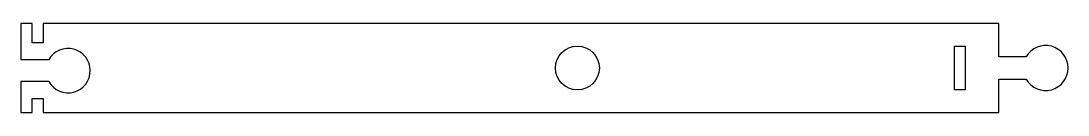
# Model space of a CAD drawing. Header units: millimetres. Extents: x -95 to 95, y -8 to 8.
import ezdxf

# ---------------------------------------------------------------- set-up
doc = ezdxf.new("R2010")
doc.units = ezdxf.units.MM
doc.layers.get('0').update_dxf_attribs({"linetype": 'CONTINUOUS'})

msp = doc.modelspace()

# ---------------------------------------------------------------- linework, layer by layer
for p, q in [((-92.57, 8.02), (-94.62, 8.02)), ((-94.62, 8.02), (-94.62, 1.51)), ((-92.57, 4.56), (-92.57, 8.02)), ((82.09, 8.02), (-90.62, 8.02)), ((-90.62, 8.02), (-90.62, 4.56)), ((82.09, 2.03), (82.09, 8.02)), ((-90.62, 4.56), (-92.57, 4.56)), ((74.09, 3.97), (76.04, 3.97)), ((74.09, -3.97), (74.09, 3.97)), ((76.04, 3.97), (76.04, -3.97)), ((87.05, 2.03), (82.09, 2.03)), ((-94.62, 1.51), (-89.58, 1.51)), ((-89.58, -2.44), (-94.62, -2.44)), ((-94.62, -2.44), (-94.62, -8.02)), ((82.09, -8.02), (82.09, -2.02)), ((82.09, -2.02), (87.05, -2.02)), ((-92.57, -8.02), (-92.57, -5.49)), ((-92.57, -5.49), (-90.62, -5.49)), ((-90.62, -5.49), (-90.62, -8.02)), ((76.04, -3.97), (74.09, -3.97)), ((-94.62, -8.02), (-92.57, -8.02)), ((-90.62, -8.02), (82.09, -8.02))]:
    msp.add_line(p, q)
msp.add_circle((5.95, 0), 3.97)
for centre, radius, start, end in [((90.57, 0), 4.06, -150.05, 150.05), ((-86.1, -0.47), 4.01, -150.4624, 150.4624)]:
    msp.add_arc(centre, radius, start, end)

doc.saveas('drawing.dxf')
